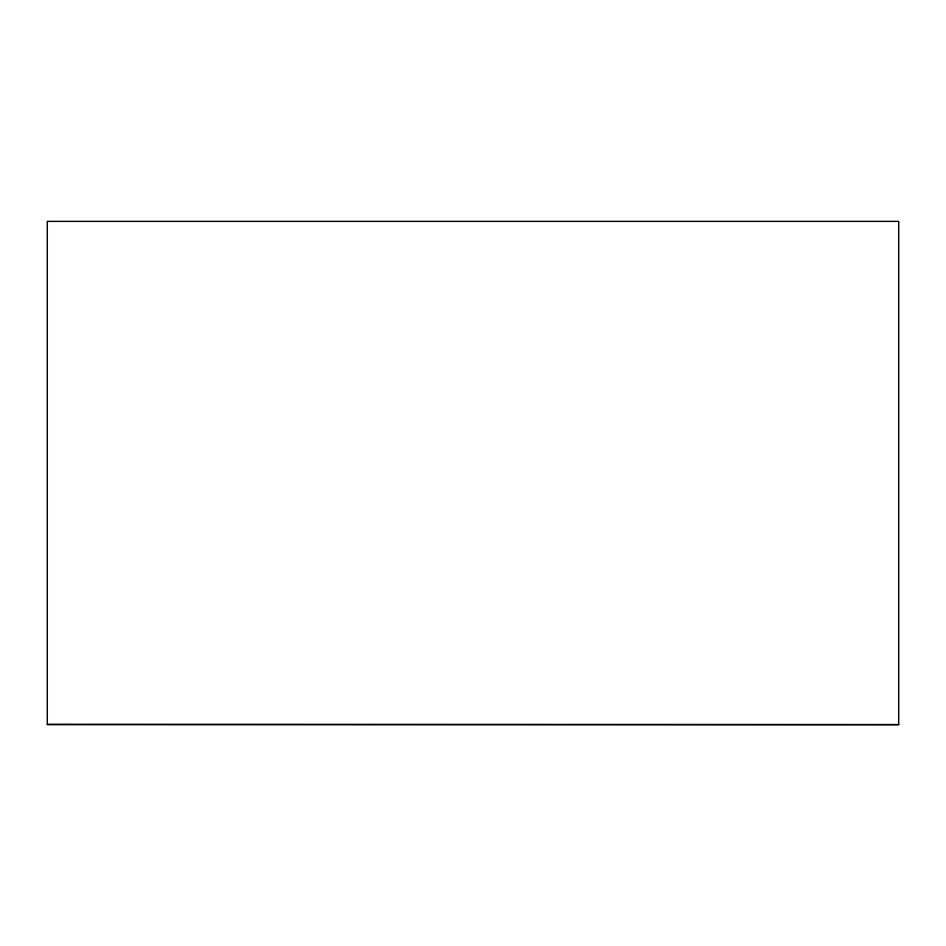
<?xml version="1.0" encoding="UTF-8"?>
<svg xmlns="http://www.w3.org/2000/svg" width="946" height="946" viewBox="0 0 946 946"><rect width="100%" height="100%" fill="white"/><g stroke="black" fill="none" stroke-linecap="round" stroke-linejoin="round"><path stroke-width="1.42" d="M47.3 724.482L898.7 724.624L898.7 221.376L47.3 221.376L47.3 724.482L898.7 724.624"/></g></svg>
